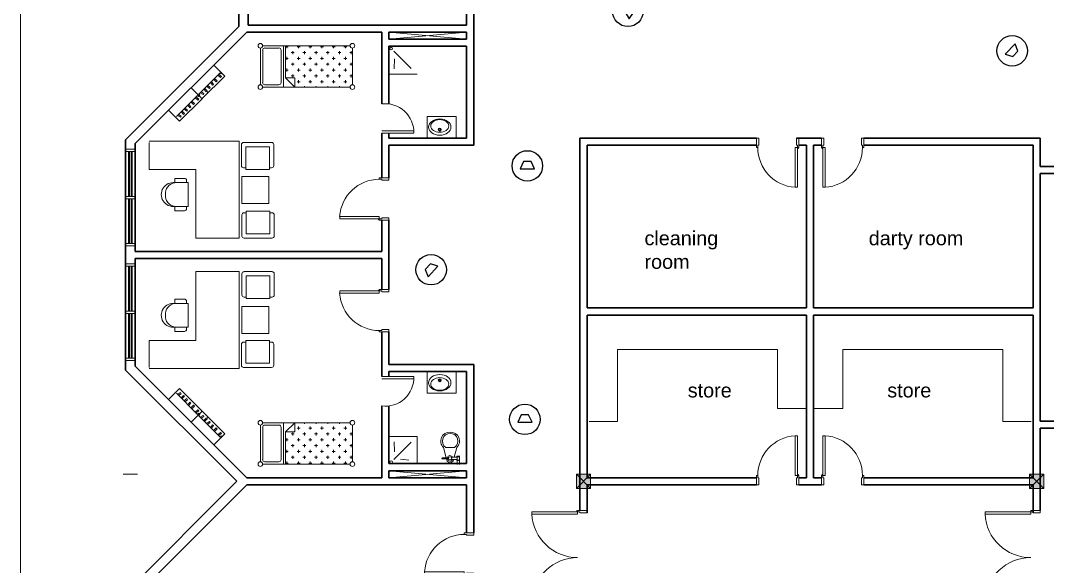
# Model space of a CAD drawing. Extents: x -988 to 187, y 250 to 646.
# Drawn here: x 5.48 to 27.23, y 356.39 to 367.97 of the extents above; entities that cross this region are included whole.
import ezdxf

# ---------------------------------------------------------------- set-up
doc = ezdxf.new("R2010")
doc.units = 0
doc.header["$LTSCALE"] = 0.15
doc.layers.get('0').update_dxf_attribs({"color": 252})
for name, color, linetype in [('0 sockets', 252, 'Continuous'), ('0 sound', 252, 'Continuous'), ('d1', 252, 'Continuous')]:
    doc.layers.add(name, color=color, linetype=linetype)
for name, color, linetype, lineweight in [('anal', 252, 'Continuous', 20), ('DOOR', 252, 'Continuous', 20), ('FUR', 252, 'Continuous', 9), ('FURNITURE-1', 252, 'Continuous', 9), ('sofa', 252, 'Continuous', 9), ('wall', 252, 'Continuous', 30)]:
    doc.layers.add(name, color=color, linetype=linetype, lineweight=lineweight)

# ---------------------------------------------------------------- blocks, each defined once
blk = doc.blocks.new('D90')
at = {"layer": 'DOOR'}
for points in [[(0.03, 0.2), (0.03, 1.04), (0.078, 1.04), (0.078, 0.2)], [(0.03, 0.2), (0, 0.2), (0, 0), (0.05, 0), (0.05, 0.15), (0.03, 0.15)], [(0.87, 0.2), (0.9, 0.2), (0.9, 0), (0.85, 0), (0.85, 0.15), (0.87, 0.15)]]:
    blk.add_lwpolyline(points, close=True, dxfattribs=at)
blk.add_circle((0.02, 0.21), 0.01, dxfattribs=at)
blk.add_arc((0.025, 0.197), 0.845, 0.2218, 86.3889, dxfattribs=at)
blk = doc.blocks.new('ELLIPSE')
blk.add_circle((0.5, 0.5), 0.5)
blk = doc.blocks.new('ARCH')
at = {"layer": 'anal'}
for points in [[(17.55, 358.35), (17.25, 358.35), (17.25, 358.05), (17.55, 358.05)], [(27.15, 358.35), (26.85, 358.35), (26.85, 358.05), (27.15, 358.05)]]:
    blk.add_hatch(color=256, dxfattribs=at).paths.add_polyline_path(points)
for p, q in [((5.475, 327.075), (5.475, 368.325)), ((14.925, 367.575), (13.275, 367.725)), ((14.925, 367.725), (13.275, 367.575)), ((13.275, 367.575), (14.925, 367.725)), ((14.925, 367.575), (13.275, 367.725)), ((7.8, 365.242), (7.7, 365.242)), ((7.8, 365.242), (7.9, 365.242)), ((7.7, 365.192), (7.9, 365.192)), ((7.76, 364.242), (7.76, 365.192)), ((7.785, 364.242), (7.785, 365.192)), ((7.8, 365.192), (7.9, 365.192)), ((7.815, 364.242), (7.815, 365.192)), ((7.84, 364.242), (7.84, 365.192)), ((7.7, 364.242), (7.9, 364.242)), ((7.7, 364.192), (7.9, 364.192)), ((7.76, 363.242), (7.76, 364.192)), ((7.785, 363.242), (7.785, 364.192)), ((7.815, 363.242), (7.815, 364.192)), ((7.84, 363.242), (7.84, 364.192)), ((7.9, 364.242), (7.9, 364.192)), ((7.7, 363.242), (7.9, 363.242)), ((7.8, 363.192), (7.7, 363.192)), ((7.8, 363.242), (7.9, 363.242)), ((7.8, 363.192), (7.9, 363.192)), ((7.8, 362.808), (7.7, 362.808)), ((7.7, 362.758), (7.9, 362.758)), ((7.76, 361.808), (7.76, 362.758)), ((7.785, 361.808), (7.785, 362.758)), ((7.8, 362.808), (7.9, 362.808)), ((7.8, 362.758), (7.9, 362.758)), ((7.815, 361.808), (7.815, 362.758)), ((7.84, 361.808), (7.84, 362.758)), ((7.7, 361.808), (7.9, 361.808)), ((7.7, 361.758), (7.9, 361.758)), ((7.76, 360.808), (7.76, 361.758)), ((7.785, 360.808), (7.785, 361.758)), ((7.815, 360.808), (7.815, 361.758)), ((7.84, 360.808), (7.84, 361.758)), ((7.9, 361.808), (7.9, 361.758)), ((7.7, 360.808), (7.9, 360.808)), ((7.8, 360.758), (7.7, 360.758)), ((7.8, 360.808), (7.9, 360.808)), ((7.8, 360.758), (7.9, 360.758)), ((7.95, 358.35), (7.65, 358.35)), ((14.925, 358.275), (13.275, 358.425)), ((14.925, 358.425), (13.275, 358.275)), ((17.25, 358.35), (17.55, 358.05)), ((17.55, 358.35), (17.25, 358.05)), ((17.55, 358.35), (17.25, 358.35)), ((17.25, 358.35), (17.25, 358.05)), ((17.55, 358.05), (17.55, 358.35)), ((26.85, 358.35), (27.15, 358.05)), ((27.15, 358.35), (26.85, 358.05)), ((27.15, 358.35), (26.85, 358.35)), ((26.85, 358.35), (26.85, 358.05)), ((27.15, 358.05), (27.15, 358.35)), ((17.25, 358.05), (17.55, 358.05)), ((26.85, 358.05), (27.15, 358.05))]:
    blk.add_line(p, q, dxfattribs=at)
at = {"layer": 'DOOR'}
for points in [[(21.091, 365.275), (21.061, 365.275), (21.061, 365.475), (21.111, 365.475), (21.111, 365.325), (21.091, 365.325)], [(21.931, 365.275), (21.961, 365.275), (21.961, 365.475), (21.911, 365.475), (21.911, 365.325), (21.931, 365.325)], [(22.469, 365.275), (22.439, 365.275), (22.439, 365.475), (22.489, 365.475), (22.489, 365.325), (22.469, 365.325)], [(23.309, 365.275), (23.339, 365.275), (23.339, 365.475), (23.289, 365.475), (23.289, 365.325), (23.309, 365.325)], [(21.931, 365.275), (21.931, 364.435), (21.883, 364.435), (21.883, 365.275)], [(22.469, 365.275), (22.469, 364.435), (22.517, 364.435), (22.517, 365.275)], [(13.075, 364.604), (13.075, 364.634), (13.275, 364.634), (13.275, 364.584), (13.125, 364.584), (13.125, 364.604)], [(13.075, 363.764), (12.235, 363.764), (12.235, 363.812), (13.075, 363.812)], [(13.075, 363.764), (13.075, 363.734), (13.275, 363.734), (13.275, 363.784), (13.125, 363.784), (13.125, 363.764)], [(13.075, 362.236), (12.235, 362.236), (12.235, 362.188), (13.075, 362.188)], [(13.075, 362.236), (13.075, 362.266), (13.275, 362.266), (13.275, 362.216), (13.125, 362.216), (13.125, 362.236)], [(13.075, 361.396), (13.075, 361.366), (13.275, 361.366), (13.275, 361.416), (13.125, 361.416), (13.125, 361.396)], [(21.931, 358.325), (21.931, 359.165), (21.883, 359.165), (21.883, 358.325)], [(22.469, 358.325), (22.469, 359.165), (22.517, 359.165), (22.517, 358.325)], [(21.091, 358.325), (21.061, 358.325), (21.061, 358.125), (21.111, 358.125), (21.111, 358.275), (21.091, 358.275)], [(21.931, 358.325), (21.961, 358.325), (21.961, 358.125), (21.911, 358.125), (21.911, 358.275), (21.931, 358.275)], [(22.469, 358.325), (22.439, 358.325), (22.439, 358.125), (22.489, 358.125), (22.489, 358.275), (22.469, 358.275)], [(23.309, 358.325), (23.339, 358.325), (23.339, 358.125), (23.289, 358.125), (23.289, 358.275), (23.309, 358.275)], [(17.275, 357.553), (16.305, 357.553), (16.305, 357.503), (17.275, 357.503)], [(17.275, 357.553), (17.275, 357.583), (17.475, 357.583), (17.475, 357.533), (17.325, 357.533), (17.325, 357.553)], [(26.875, 357.553), (25.905, 357.553), (25.905, 357.503), (26.875, 357.503)], [(26.875, 357.553), (26.875, 357.583), (27.075, 357.583), (27.075, 357.533), (26.925, 357.533), (26.925, 357.553)]]:
    blk.add_lwpolyline(points, close=True, dxfattribs=at)
for centre in [(21.941, 365.265), (22.459, 365.265), (13.065, 363.754), (13.065, 362.246), (21.941, 358.335), (22.459, 358.335), (17.265, 357.563)]:
    blk.add_circle(centre, 0.01, dxfattribs=at)
for centre, radius, start, end in [((21.936, 365.278), 0.845, 180.2218, 266.3889), ((22.464, 365.278), 0.845, 273.6111, 359.7782), ((13.078, 363.759), 0.845, 90.2218, 176.3889), ((13.078, 362.241), 0.845, 183.6111, 269.7782), ((21.936, 358.322), 0.845, 93.6111, 179.7782), ((22.464, 358.322), 0.845, 0.2218, 86.3889), ((17.275, 357.553), 0.971, 182.9508, 270), ((26.875, 357.553), 0.971, 182.9508, 270), ((17.275, 355.611), 0.971, 90, 177.0492), ((26.875, 355.611), 0.971, 90, 177.0492)]:
    blk.add_arc(centre, radius, start, end, dxfattribs=at)
at = {"layer": 'FUR'}
for p, q in [((12.456, 367.436), (10.604, 367.436)), ((11.042, 367.436), (11.042, 366.559)), ((11.091, 367.436), (11.091, 366.754)), ((11.147, 367.415), (11.091, 367.415)), ((11.116, 367.436), (11.116, 367.384)), ((11.395, 367.415), (11.333, 367.415)), ((11.364, 367.436), (11.364, 367.384)), ((11.643, 367.415), (11.581, 367.415)), ((11.612, 367.436), (11.612, 367.384)), ((11.89, 367.415), (11.828, 367.415)), ((11.859, 367.436), (11.859, 367.384)), ((12.138, 367.415), (12.076, 367.415)), ((12.107, 367.436), (12.107, 367.384)), ((12.386, 367.415), (12.324, 367.415)), ((12.355, 367.436), (12.355, 367.384)), ((10.555, 367.387), (10.555, 366.607)), ((10.604, 367.339), (10.604, 366.656)), ((10.945, 367.387), (10.652, 367.387)), ((10.994, 367.339), (10.994, 366.656)), ((11.116, 367.198), (11.116, 367.136)), ((11.271, 367.291), (11.209, 367.291)), ((11.24, 367.322), (11.24, 367.26)), ((11.364, 367.198), (11.364, 367.136)), ((11.519, 367.291), (11.457, 367.291)), ((11.488, 367.322), (11.488, 367.26)), ((11.612, 367.198), (11.612, 367.136)), ((11.767, 367.291), (11.705, 367.291)), ((11.736, 367.322), (11.736, 367.26)), ((11.859, 367.198), (11.859, 367.136)), ((12.014, 367.291), (11.952, 367.291)), ((11.983, 367.322), (11.983, 367.26)), ((12.107, 367.198), (12.107, 367.136)), ((12.262, 367.291), (12.2, 367.291)), ((12.231, 367.322), (12.231, 367.26)), ((12.355, 367.198), (12.355, 367.136)), ((12.505, 367.291), (12.448, 367.291)), ((12.478, 367.322), (12.478, 367.26)), ((12.505, 366.607), (12.505, 367.387)), ((11.147, 367.167), (11.091, 367.167)), ((11.271, 367.043), (11.209, 367.043)), ((11.24, 367.074), (11.24, 367.013)), ((11.395, 367.167), (11.333, 367.167)), ((11.519, 367.043), (11.457, 367.043)), ((11.488, 367.074), (11.488, 367.013)), ((11.643, 367.167), (11.581, 367.167)), ((11.767, 367.043), (11.705, 367.043)), ((11.736, 367.074), (11.736, 367.013)), ((11.89, 367.167), (11.828, 367.167)), ((12.014, 367.043), (11.952, 367.043)), ((11.983, 367.074), (11.983, 367.013)), ((12.138, 367.167), (12.076, 367.167)), ((12.262, 367.043), (12.2, 367.043)), ((12.231, 367.074), (12.231, 367.013)), ((12.386, 367.167), (12.324, 367.167)), ((12.505, 367.043), (12.448, 367.043)), ((12.478, 367.074), (12.478, 367.013)), ((11.147, 366.92), (11.091, 366.92)), ((11.286, 366.559), (11.091, 366.754)), ((11.091, 366.754), (11.286, 366.754)), ((11.116, 366.951), (11.116, 366.889)), ((11.271, 366.796), (11.209, 366.796)), ((11.24, 366.827), (11.24, 366.765)), ((11.286, 366.754), (11.286, 366.559)), ((11.395, 366.92), (11.333, 366.92)), ((11.364, 366.951), (11.364, 366.889)), ((11.519, 366.796), (11.457, 366.796)), ((11.488, 366.827), (11.488, 366.765)), ((11.643, 366.92), (11.581, 366.92)), ((11.612, 366.951), (11.612, 366.889)), ((11.767, 366.796), (11.705, 366.796)), ((11.736, 366.827), (11.736, 366.765)), ((11.89, 366.92), (11.828, 366.92)), ((11.859, 366.951), (11.859, 366.889)), ((12.014, 366.796), (11.952, 366.796)), ((11.983, 366.827), (11.983, 366.765)), ((12.138, 366.92), (12.076, 366.92)), ((12.107, 366.951), (12.107, 366.889)), ((12.262, 366.796), (12.2, 366.796)), ((12.231, 366.827), (12.231, 366.765)), ((12.386, 366.92), (12.324, 366.92)), ((12.355, 366.951), (12.355, 366.889)), ((12.505, 366.796), (12.448, 366.796)), ((12.478, 366.827), (12.478, 366.765)), ((10.604, 366.559), (12.456, 366.559)), ((10.652, 366.607), (10.945, 366.607)), ((11.395, 366.672), (11.333, 366.672)), ((11.364, 366.703), (11.364, 366.641)), ((11.488, 366.579), (11.488, 366.559)), ((11.643, 366.672), (11.581, 366.672)), ((11.612, 366.703), (11.612, 366.641)), ((11.736, 366.579), (11.736, 366.559)), ((11.89, 366.672), (11.828, 366.672)), ((11.859, 366.703), (11.859, 366.641)), ((11.983, 366.579), (11.983, 366.559)), ((12.138, 366.672), (12.076, 366.672)), ((12.107, 366.703), (12.107, 366.641)), ((12.231, 366.579), (12.231, 366.559)), ((12.386, 366.672), (12.324, 366.672)), ((12.355, 366.703), (12.355, 366.641)), ((8.2, 365.409), (10.105, 365.409)), ((8.2, 365.385), (8.2, 364.814)), ((10.105, 365.409), (10.105, 363.352)), ((10.154, 365.339), (10.154, 364.894)), ((10.497, 365.385), (10.2, 365.385)), ((10.245, 365.294), (10.245, 364.814)), ((10.497, 365.294), (10.245, 365.294)), ((10.497, 365.385), (10.794, 365.385)), ((10.497, 365.294), (10.748, 365.294)), ((10.748, 365.294), (10.748, 364.814)), ((10.84, 365.339), (10.84, 364.894)), ((9.191, 364.814), (8.2, 364.814)), ((9.191, 364.814), (9.191, 363.352)), ((10.245, 364.848), (10.2, 364.848)), ((10.497, 364.814), (10.245, 364.814)), ((10.497, 364.814), (10.748, 364.814)), ((10.748, 364.848), (10.794, 364.848)), ((8.742, 364.623), (8.946, 364.623)), ((8.742, 364.532), (8.742, 364.623)), ((8.992, 364.532), (8.992, 364.578)), ((10.166, 364.092), (10.166, 364.664)), ((10.737, 364.664), (10.166, 364.664)), ((10.737, 364.092), (10.737, 364.664)), ((8.742, 364.532), (9.026, 364.532)), ((9.026, 364.281), (9.026, 364.532)), ((9.026, 364.281), (9.026, 364.029)), ((8.742, 363.938), (8.742, 364.029)), ((8.742, 364.029), (9.026, 364.029)), ((8.742, 363.938), (8.946, 363.938)), ((8.992, 364.029), (8.992, 363.983)), ((10.737, 364.092), (10.166, 364.092)), ((10.506, 363.927), (10.255, 363.927)), ((10.255, 363.447), (10.255, 363.927)), ((10.506, 363.927), (10.758, 363.927)), ((10.758, 363.447), (10.758, 363.927)), ((10.163, 363.401), (10.163, 363.847)), ((10.255, 363.893), (10.209, 363.893)), ((10.758, 363.893), (10.803, 363.893)), ((10.849, 363.401), (10.849, 363.847)), ((10.105, 363.352), (9.191, 363.352)), ((10.506, 363.355), (10.209, 363.355)), ((10.506, 363.447), (10.255, 363.447)), ((10.506, 363.447), (10.758, 363.447)), ((10.506, 363.355), (10.803, 363.355)), ((10.105, 362.648), (9.191, 362.648)), ((9.191, 361.186), (9.191, 362.648)), ((10.105, 360.591), (10.105, 362.648)), ((10.506, 362.645), (10.209, 362.645)), ((10.506, 362.645), (10.803, 362.645)), ((10.163, 362.599), (10.163, 362.153)), ((10.506, 362.553), (10.255, 362.553)), ((10.255, 362.553), (10.255, 362.073)), ((10.506, 362.553), (10.758, 362.553)), ((10.758, 362.553), (10.758, 362.073)), ((10.849, 362.599), (10.849, 362.153)), ((8.742, 362.062), (8.742, 361.971)), ((8.742, 362.062), (8.946, 362.062)), ((8.742, 361.971), (9.026, 361.971)), ((8.992, 361.971), (8.992, 362.017)), ((9.026, 361.719), (9.026, 361.971)), ((10.255, 362.107), (10.209, 362.107)), ((10.506, 362.073), (10.255, 362.073)), ((10.506, 362.073), (10.758, 362.073)), ((10.758, 362.107), (10.803, 362.107)), ((10.166, 361.908), (10.166, 361.336)), ((10.737, 361.908), (10.166, 361.908)), ((10.737, 361.908), (10.737, 361.336)), ((9.026, 361.719), (9.026, 361.468)), ((8.742, 361.468), (9.026, 361.468)), ((8.742, 361.468), (8.742, 361.377)), ((8.742, 361.377), (8.946, 361.377)), ((8.992, 361.468), (8.992, 361.422)), ((10.737, 361.336), (10.166, 361.336)), ((9.191, 361.186), (8.2, 361.186)), ((8.2, 360.615), (8.2, 361.186)), ((10.154, 360.661), (10.154, 361.106)), ((10.245, 361.152), (10.2, 361.152)), ((10.497, 361.186), (10.245, 361.186)), ((10.245, 360.706), (10.245, 361.186)), ((10.497, 361.186), (10.748, 361.186)), ((10.748, 360.706), (10.748, 361.186)), ((10.748, 361.152), (10.794, 361.152)), ((10.84, 360.661), (10.84, 361.106)), ((10.497, 360.706), (10.245, 360.706)), ((10.497, 360.706), (10.748, 360.706)), ((8.2, 360.591), (10.105, 360.591)), ((10.497, 360.615), (10.2, 360.615)), ((10.497, 360.615), (10.794, 360.615)), ((10.555, 358.613), (10.555, 359.393)), ((10.604, 359.441), (12.456, 359.441)), ((10.652, 359.393), (10.945, 359.393)), ((11.042, 358.564), (11.042, 359.441)), ((11.286, 359.441), (11.091, 359.246)), ((11.286, 359.246), (11.286, 359.441)), ((11.364, 359.297), (11.364, 359.359)), ((11.488, 359.421), (11.488, 359.441)), ((11.612, 359.297), (11.612, 359.359)), ((11.736, 359.421), (11.736, 359.441)), ((11.859, 359.297), (11.859, 359.359)), ((11.983, 359.421), (11.983, 359.441)), ((12.107, 359.297), (12.107, 359.359)), ((12.231, 359.421), (12.231, 359.441)), ((12.355, 359.297), (12.355, 359.359)), ((12.505, 359.393), (12.505, 358.613)), ((10.604, 358.661), (10.604, 359.344)), ((10.994, 358.661), (10.994, 359.344)), ((11.091, 359.246), (11.286, 359.246)), ((11.091, 358.564), (11.091, 359.246)), ((11.271, 359.204), (11.209, 359.204)), ((11.24, 359.173), (11.24, 359.235)), ((11.395, 359.328), (11.333, 359.328)), ((11.519, 359.204), (11.457, 359.204)), ((11.488, 359.173), (11.488, 359.235)), ((11.643, 359.328), (11.581, 359.328)), ((11.767, 359.204), (11.705, 359.204)), ((11.736, 359.173), (11.736, 359.235)), ((11.89, 359.328), (11.828, 359.328)), ((12.014, 359.204), (11.952, 359.204)), ((11.983, 359.173), (11.983, 359.235)), ((12.138, 359.328), (12.076, 359.328)), ((12.262, 359.204), (12.2, 359.204)), ((12.231, 359.173), (12.231, 359.235)), ((12.386, 359.328), (12.324, 359.328)), ((12.505, 359.204), (12.448, 359.204)), ((12.478, 359.173), (12.478, 359.235)), ((11.147, 359.08), (11.091, 359.08)), ((11.116, 359.049), (11.116, 359.111)), ((11.271, 358.957), (11.209, 358.957)), ((11.24, 358.926), (11.24, 358.987)), ((11.395, 359.08), (11.333, 359.08)), ((11.364, 359.049), (11.364, 359.111)), ((11.519, 358.957), (11.457, 358.957)), ((11.488, 358.926), (11.488, 358.987)), ((11.643, 359.08), (11.581, 359.08)), ((11.612, 359.049), (11.612, 359.111)), ((11.767, 358.957), (11.705, 358.957)), ((11.736, 358.926), (11.736, 358.987)), ((11.89, 359.08), (11.828, 359.08)), ((11.859, 359.049), (11.859, 359.111)), ((12.014, 358.957), (11.952, 358.957)), ((11.983, 358.926), (11.983, 358.987)), ((12.138, 359.08), (12.076, 359.08)), ((12.107, 359.049), (12.107, 359.111)), ((12.262, 358.957), (12.2, 358.957)), ((12.231, 358.926), (12.231, 358.987)), ((12.386, 359.08), (12.324, 359.08)), ((12.355, 359.049), (12.355, 359.111)), ((12.505, 358.957), (12.448, 358.957)), ((12.478, 358.926), (12.478, 358.987)), ((11.147, 358.833), (11.091, 358.833)), ((11.116, 358.802), (11.116, 358.864)), ((11.271, 358.709), (11.209, 358.709)), ((11.24, 358.678), (11.24, 358.74)), ((11.395, 358.833), (11.333, 358.833)), ((11.364, 358.802), (11.364, 358.864)), ((11.519, 358.709), (11.457, 358.709)), ((11.488, 358.678), (11.488, 358.74)), ((11.643, 358.833), (11.581, 358.833)), ((11.612, 358.802), (11.612, 358.864)), ((11.767, 358.709), (11.705, 358.709)), ((11.736, 358.678), (11.736, 358.74)), ((11.89, 358.833), (11.828, 358.833)), ((11.859, 358.802), (11.859, 358.864)), ((12.014, 358.709), (11.952, 358.709)), ((11.983, 358.678), (11.983, 358.74)), ((12.138, 358.833), (12.076, 358.833)), ((12.107, 358.802), (12.107, 358.864)), ((12.262, 358.709), (12.2, 358.709)), ((12.231, 358.678), (12.231, 358.74)), ((12.386, 358.833), (12.324, 358.833)), ((12.355, 358.802), (12.355, 358.864)), ((12.505, 358.709), (12.448, 358.709)), ((12.478, 358.678), (12.478, 358.74)), ((12.456, 358.564), (10.604, 358.564)), ((10.945, 358.613), (10.652, 358.613)), ((11.147, 358.585), (11.091, 358.585)), ((11.116, 358.564), (11.116, 358.616)), ((11.395, 358.585), (11.333, 358.585)), ((11.364, 358.564), (11.364, 358.616)), ((11.643, 358.585), (11.581, 358.585)), ((11.612, 358.564), (11.612, 358.616)), ((11.89, 358.585), (11.828, 358.585)), ((11.859, 358.564), (11.859, 358.616)), ((12.138, 358.585), (12.076, 358.585)), ((12.107, 358.564), (12.107, 358.616)), ((12.386, 358.585), (12.324, 358.585)), ((12.355, 358.564), (12.355, 358.616))]:
    blk.add_line(p, q, dxfattribs=at)
for centre, radius in [((10.555, 367.436), 0.0488), ((12.505, 367.436), 0.0488), ((10.555, 366.559), 0.0487), ((12.505, 366.559), 0.0488), ((10.555, 359.441), 0.0487), ((12.505, 359.441), 0.0488), ((10.555, 358.564), 0.0488), ((12.505, 358.564), 0.0488)]:
    blk.add_circle(centre, radius, dxfattribs=at)
for centre, radius, start, end in [((10.652, 367.339), 0.0488, 90, 180), ((10.945, 367.339), 0.0488, 0, 90), ((10.652, 366.656), 0.0488, 180, 270), ((10.945, 366.656), 0.0488, 270, 0), ((10.2, 365.339), 0.0457, 90, 180), ((10.794, 365.339), 0.0457, 360, 90), ((10.2, 364.894), 0.0457, 180, 270), ((10.794, 364.894), 0.0457, 270, 360), ((8.946, 364.578), 0.0457, 0, 90), ((8.709, 364.281), 0.254, 82.4334, 277.5666), ((8.77, 364.308), 0.225, 97.1177, 187.1177), ((8.77, 364.253), 0.225, 172.8823, 262.8823), ((8.946, 363.983), 0.0457, 270, 0), ((10.209, 363.847), 0.0457, 90, 180), ((10.803, 363.847), 0.0457, 0, 90), ((10.209, 363.401), 0.0457, 180, 270), ((10.803, 363.401), 0.0457, 270, 0), ((10.209, 362.599), 0.0457, 90, 180), ((10.803, 362.599), 0.0457, 360, 90), ((8.709, 361.719), 0.254, 82.4334, 277.5666), ((8.77, 361.747), 0.225, 97.1177, 187.1177), ((8.946, 362.017), 0.0457, 360, 90), ((10.209, 362.153), 0.0457, 180, 270), ((10.803, 362.153), 0.0457, 270, 360), ((8.77, 361.692), 0.225, 172.8823, 262.8823), ((8.946, 361.422), 0.0457, 270, 360), ((10.2, 361.106), 0.0457, 90, 180), ((10.794, 361.106), 0.0457, 0, 90), ((10.2, 360.661), 0.0457, 180, 270), ((10.794, 360.661), 0.0457, 270, 0), ((10.652, 359.344), 0.0488, 90, 180), ((10.945, 359.344), 0.0488, 0, 90), ((10.652, 358.661), 0.0488, 180, 270), ((10.945, 358.661), 0.0488, 270, 0)]:
    blk.add_arc(centre, radius, start, end, dxfattribs=at)
at = {"layer": 'FURNITURE-1'}
for p, q in [((9.801, 366.793), (9.566, 367.027)), ((9.701, 366.862), (9.252, 366.411)), ((9.801, 366.793), (9.325, 366.315)), ((9.713, 366.764), (9.651, 366.812)), ((9.729, 366.786), (9.67, 366.831)), ((9.725, 366.838), (9.701, 366.862)), ((9.713, 366.764), (9.73, 366.787)), ((9.741, 366.854), (9.725, 366.838)), ((9.322, 366.312), (9.087, 366.545)), ((9.428, 366.479), (9.374, 366.533)), ((9.479, 366.529), (9.417, 366.577)), ((9.495, 366.551), (9.437, 366.596)), ((9.478, 366.529), (9.495, 366.551)), ((9.543, 366.6), (9.498, 366.658)), ((9.565, 366.617), (9.517, 366.677)), ((9.565, 366.617), (9.543, 366.6)), ((9.619, 366.67), (9.564, 366.725)), ((9.638, 366.69), (9.583, 366.744)), ((9.638, 366.69), (9.619, 366.67)), ((9.221, 366.381), (8.776, 365.933)), ((9.233, 366.283), (9.171, 366.331)), ((9.249, 366.304), (9.19, 366.35)), ((9.246, 366.357), (9.221, 366.381)), ((9.263, 366.372), (9.248, 366.357)), ((9.275, 366.387), (9.251, 366.411)), ((9.26, 366.369), (9.275, 366.384)), ((9.342, 366.403), (9.28, 366.439)), ((9.356, 366.426), (9.3, 366.459)), ((9.341, 366.401), (9.356, 366.426)), ((9.409, 366.46), (9.355, 366.514)), ((9.438, 366.47), (9.419, 366.45)), ((9.322, 366.312), (8.845, 365.833)), ((9.015, 366.07), (8.957, 366.115)), ((9.064, 366.119), (9.018, 366.177)), ((9.085, 366.135), (9.037, 366.196)), ((9.085, 366.135), (9.064, 366.119)), ((9.139, 366.189), (9.084, 366.243)), ((9.158, 366.208), (9.104, 366.263)), ((9.158, 366.208), (9.139, 366.189)), ((9.233, 366.283), (9.25, 366.306)), ((8.845, 365.833), (8.609, 366.068)), ((8.862, 365.921), (8.801, 365.958)), ((8.876, 365.945), (8.82, 365.978)), ((8.861, 365.92), (8.876, 365.945)), ((8.929, 365.979), (8.875, 366.033)), ((8.948, 365.998), (8.894, 366.052)), ((8.948, 365.998), (8.929, 365.979)), ((8.999, 366.048), (8.937, 366.096)), ((8.998, 366.047), (9.015, 366.07)), ((8.845, 360.167), (8.609, 359.932)), ((9.221, 359.619), (8.776, 360.067)), ((8.862, 360.079), (8.801, 360.042)), ((8.876, 360.055), (8.82, 360.022)), ((9.322, 359.688), (8.845, 360.167)), ((8.861, 360.08), (8.876, 360.055)), ((8.929, 360.021), (8.875, 359.967)), ((8.948, 360.002), (8.929, 360.021)), ((8.948, 360.002), (8.894, 359.948)), ((8.999, 359.952), (8.937, 359.904)), ((9.015, 359.93), (8.957, 359.885)), ((8.998, 359.953), (9.015, 359.93)), ((9.064, 359.881), (9.018, 359.823)), ((9.085, 359.865), (9.037, 359.804)), ((9.085, 359.865), (9.064, 359.881)), ((9.139, 359.811), (9.084, 359.757)), ((9.158, 359.792), (9.104, 359.737)), ((9.158, 359.792), (9.139, 359.811)), ((9.322, 359.688), (9.087, 359.455)), ((9.233, 359.717), (9.171, 359.669)), ((9.249, 359.696), (9.19, 359.65)), ((9.246, 359.643), (9.221, 359.619)), ((9.233, 359.717), (9.25, 359.694)), ((9.263, 359.628), (9.248, 359.643)), ((9.275, 359.613), (9.251, 359.589)), ((9.701, 359.138), (9.252, 359.589)), ((9.26, 359.631), (9.275, 359.616)), ((9.342, 359.597), (9.28, 359.561)), ((9.356, 359.574), (9.3, 359.541)), ((9.801, 359.207), (9.325, 359.685)), ((9.341, 359.599), (9.356, 359.574)), ((9.409, 359.54), (9.355, 359.486)), ((9.428, 359.521), (9.374, 359.467)), ((9.479, 359.471), (9.417, 359.423)), ((9.438, 359.53), (9.419, 359.55)), ((9.495, 359.449), (9.437, 359.404)), ((9.478, 359.471), (9.495, 359.449)), ((9.543, 359.4), (9.498, 359.342)), ((9.565, 359.383), (9.517, 359.323)), ((9.565, 359.383), (9.543, 359.4)), ((9.619, 359.33), (9.564, 359.275)), ((9.801, 359.207), (9.566, 358.973)), ((9.638, 359.31), (9.583, 359.256)), ((9.638, 359.31), (9.619, 359.33)), ((9.713, 359.236), (9.651, 359.188)), ((9.729, 359.214), (9.67, 359.169)), ((9.725, 359.162), (9.701, 359.138)), ((9.713, 359.236), (9.73, 359.213)), ((9.741, 359.146), (9.725, 359.162))]:
    blk.add_line(p, q, dxfattribs=at)
at = {"layer": 'FURNITURE-1', "ltscale": 0.5}
for p, q in [((14.701, 365.934), (14.085, 365.934)), ((14.085, 365.475), (14.085, 365.934)), ((14.701, 365.475), (14.701, 365.934)), ((14.085, 360.525), (14.085, 360.066)), ((14.701, 360.525), (14.701, 360.066)), ((14.701, 360.066), (14.085, 360.066))]:
    blk.add_line(p, q, dxfattribs=at)
at = {"layer": 'sofa'}
for p, q in [((13.38, 367.318), (13.752, 366.953)), ((13.388, 366.946), (13.395, 367.161)), ((13.275, 366.831), (13.875, 366.831)), ((13.125, 365.631), (13.804, 365.631)), ((13.125, 365.581), (13.804, 365.581)), ((18.12, 360.992), (21.506, 360.992)), ((18.12, 359.471), (18.12, 360.992)), ((21.506, 360.992), (21.506, 359.743)), ((22.894, 360.992), (22.894, 359.743)), ((26.28, 360.992), (22.894, 360.992)), ((26.28, 359.471), (26.28, 360.992)), ((13.125, 360.419), (13.804, 360.419)), ((13.125, 360.369), (13.804, 360.369)), ((21.506, 359.743), (22.125, 359.743)), ((22.894, 359.743), (22.275, 359.743)), ((17.52, 359.471), (18.12, 359.471)), ((26.88, 359.471), (26.28, 359.471)), ((13.275, 359.153), (13.875, 359.153)), ((13.875, 359.153), (13.875, 358.575)), ((13.38, 358.665), (13.752, 359.03)), ((13.388, 359.038), (13.395, 358.823)), ((14.493, 358.698), (14.436, 358.917)), ((14.482, 358.917), (14.667, 358.917)), ((14.725, 358.709), (14.601, 358.709)), ((14.659, 358.709), (14.714, 358.917)), ((14.714, 358.72), (14.714, 358.732)), ((14.714, 358.732), (14.783, 358.732)), ((14.783, 358.72), (14.714, 358.72)), ((14.725, 358.651), (14.725, 358.72)), ((14.772, 358.72), (14.772, 358.651)), ((13.526, 358.669), (13.698, 358.65)), ((14.413, 358.697), (14.542, 358.697)), ((14.542, 358.674), (14.413, 358.674)), ((14.505, 358.651), (14.499, 358.674)), ((14.6, 358.663), (14.725, 358.663)), ((14.644, 358.651), (14.647, 358.663)), ((14.714, 358.651), (14.783, 358.651)), ((14.714, 358.639), (14.714, 358.651)), ((14.783, 358.639), (14.714, 358.639)), ((14.725, 358.558), (14.725, 358.639)), ((14.772, 358.639), (14.772, 358.558))]:
    blk.add_line(p, q, dxfattribs=at)
for centre, radius in [((13.326, 367.375), 0.0268), ((14.355, 365.658), 0.0306), ((14.355, 365.658), 0.0172), ((14.355, 360.342), 0.0306), ((14.355, 360.342), 0.0172), ((14.575, 358.686), 0.0347), ((13.326, 358.608), 0.0268)]:
    blk.add_circle(centre, radius, dxfattribs=at)
for centre, radius, start, end in [((13.205, 365.606), 0.6, 357.612, 97.6539), ((13.205, 360.394), 0.6, 262.3461, 2.388), ((14.564, 359.055), 0.188, 86.62, 226.9828), ((14.576, 359.053), 0.165, 90.3, 235.4946), ((14.586, 359.055), 0.188, 313.0172, 93.38), ((14.574, 359.053), 0.165, 304.5054, 89.7), ((14.575, 358.686), 0.0579, 23.4137, 168.1237), ((14.413, 358.686), 0.0116, 90, 270), ((14.575, 358.664), 0.0707, 190.3889, 349.6111), ((14.575, 358.686), 0.0579, 191.423, 337.1495)]:
    blk.add_arc(centre, radius, start, end, dxfattribs=at)
at = {"layer": 'wall'}
for p, q in [((10.1, 369.08), (10.1, 367.841)), ((10.3, 369.08), (10.3, 367.875)), ((14.925, 368.112), (14.925, 367.875)), ((15.075, 368.112), (15.075, 367.725)), ((7.7, 365.441), (10.1, 367.841)), ((10.1, 367.841), (7.7, 365.441)), ((10.3, 367.875), (14.925, 367.875)), ((14.925, 367.875), (10.3, 367.875)), ((15.075, 367.875), (15.075, 365.325)), ((15.075, 365.325), (15.075, 367.875)), ((7.9, 365.359), (10.266, 367.725)), ((10.266, 367.725), (7.9, 365.359)), ((10.266, 367.725), (13.125, 367.725)), ((13.125, 367.725), (10.266, 367.725)), ((13.125, 367.725), (13.125, 366.201)), ((14.925, 367.725), (13.275, 367.725)), ((14.925, 367.725), (13.275, 367.725)), ((13.275, 367.725), (13.275, 367.575)), ((13.275, 367.725), (14.925, 367.725)), ((14.925, 367.725), (14.925, 367.575)), ((14.925, 367.725), (14.925, 367.575)), ((14.925, 367.725), (14.925, 367.575)), ((13.275, 367.575), (14.925, 367.575)), ((13.275, 367.425), (13.275, 366.202)), ((13.275, 367.425), (14.925, 367.425)), ((14.925, 365.475), (14.925, 367.425)), ((14.925, 367.425), (14.925, 365.475)), ((14.925, 367.425), (14.925, 365.475)), ((13.125, 365.581), (13.125, 364.634)), ((13.275, 365.581), (13.275, 365.475)), ((13.275, 365.475), (14.925, 365.475)), ((17.325, 365.475), (17.325, 357.583)), ((21.061, 365.475), (17.325, 365.475)), ((22.439, 365.475), (21.911, 365.475)), ((27.075, 365.475), (23.339, 365.475)), ((27.075, 365.475), (27, 365.475)), ((27.075, 365.475), (27.075, 364.875)), ((7.7, 360.559), (7.7, 365.441)), ((7.9, 363.075), (7.9, 365.359)), ((13.275, 365.325), (13.275, 364.634)), ((13.275, 365.325), (15.075, 365.325)), ((17.475, 365.325), (17.475, 361.875)), ((21.061, 365.325), (17.475, 365.325)), ((17.475, 365.325), (17.475, 364.275)), ((22.125, 365.325), (21.961, 365.325)), ((22.125, 365.325), (22.125, 361.875)), ((22.275, 365.325), (22.275, 361.875)), ((22.439, 365.325), (22.275, 365.325)), ((22.439, 365.325), (22.275, 365.325)), ((23.925, 365.325), (23.339, 365.325)), ((23.925, 365.325), (23.339, 365.325)), ((26.925, 365.325), (23.339, 365.325)), ((26.925, 365.325), (26.925, 361.875)), ((26.925, 365.325), (26.925, 361.875)), ((27.075, 365.325), (27.075, 364.875)), ((27.499, 364.875), (27.075, 364.875)), ((27.075, 364.725), (27.075, 363.075)), ((27.075, 364.725), (27.075, 362.175)), ((27.499, 364.725), (27.075, 364.725)), ((17.475, 364.125), (17.475, 361.875)), ((26.925, 364.125), (26.925, 361.875)), ((13.125, 363.734), (13.125, 363.075)), ((13.275, 363.734), (13.275, 362.925)), ((7.9, 363.075), (13.125, 363.075)), ((13.275, 362.266), (13.275, 363.075)), ((7.9, 360.641), (7.9, 362.925)), ((7.9, 362.925), (13.125, 362.925)), ((7.9, 362.925), (13.125, 362.925)), ((13.125, 362.266), (13.125, 362.925)), ((27.074, 362.204), (27.075, 359.475)), ((22.125, 361.875), (17.475, 361.875)), ((26.925, 361.875), (22.275, 361.875)), ((22.125, 361.725), (17.475, 361.725)), ((17.475, 361.725), (17.475, 360.675)), ((17.475, 361.725), (17.475, 358.275)), ((22.125, 361.725), (22.125, 358.275)), ((26.925, 361.725), (22.275, 361.725)), ((22.275, 361.725), (22.275, 358.275)), ((26.925, 361.725), (26.925, 360.675)), ((26.925, 361.725), (26.925, 358.275)), ((13.125, 360.419), (13.125, 361.366)), ((13.275, 360.675), (13.275, 361.366)), ((13.275, 360.675), (15.075, 360.675)), ((15.075, 360.675), (15.075, 357.104)), ((10.059, 358.2), (7.7, 360.559)), ((10.266, 358.275), (7.9, 360.641)), ((13.275, 360.419), (13.275, 360.525)), ((13.275, 360.525), (14.925, 360.525)), ((14.925, 360.525), (14.925, 358.575)), ((14.925, 360.525), (14.925, 358.575)), ((14.925, 360.525), (14.925, 358.575)), ((13.125, 358.275), (13.125, 359.799)), ((13.275, 358.575), (13.275, 359.798)), ((27.549, 359.475), (27.075, 359.475)), ((27.499, 359.325), (27.075, 359.325)), ((27.075, 359.325), (27.075, 358.275)), ((13.275, 358.575), (14.925, 358.575)), ((10.266, 358.275), (13.125, 358.275)), ((13.275, 358.425), (14.925, 358.425)), ((13.275, 358.275), (13.275, 358.425)), ((13.275, 358.275), (14.925, 358.275)), ((14.925, 358.425), (14.925, 358.275)), ((21.061, 358.275), (17.475, 358.275)), ((22.125, 358.275), (21.961, 358.275)), ((22.439, 358.275), (22.275, 358.275)), ((23.925, 358.275), (23.339, 358.275)), ((26.925, 358.275), (23.911, 358.275)), ((27.075, 358.282), (27.075, 357.583)), ((27.075, 358.282), (27.075, 357.583)), ((7.7, 355.841), (10.059, 358.2)), ((7.9, 355.759), (10.266, 358.125)), ((10.266, 358.125), (14.925, 358.125)), ((14.925, 358.125), (14.925, 357.104)), ((21.061, 358.125), (17.475, 358.125)), ((17.475, 358.125), (17.475, 357.533)), ((22.439, 358.125), (21.961, 358.125)), ((23.925, 358.125), (23.339, 358.125)), ((26.925, 358.125), (23.917, 358.125)), ((26.925, 358.125), (26.925, 357.533)), ((26.925, 358.125), (26.925, 357.533))]:
    blk.add_line(p, q, dxfattribs=at)
at = {"layer": 'DOOR', "rotation": 90}
blk.add_blockref('D90', (15.075, 356.204), dxfattribs=at)
at = {"layer": 'sofa', "extrusion": (0, 0, -1), "rotation": 180}
for p, xscale, yscale, zscale in [((-14.12, 365.883), 0.4712399999999661, 0.3450149999999894, -0.47124), ((-14.164, 365.87), 0.3824999999999932, 0.2677499999999782, -0.3825)]:
    blk.add_blockref('ELLIPSE', p, dxfattribs=dict(at, xscale=xscale, yscale=yscale, zscale=zscale))
at = {"layer": 'sofa'}
for p, xscale, yscale, zscale in [((14.12, 360.117), 0.4712399999999661, 0.3450149999999894, 0.4712399999999661), ((14.164, 360.13), 0.3824999999999932, 0.2677499999999782, 0.3824999999999932)]:
    blk.add_blockref('ELLIPSE', p, dxfattribs=dict(at, xscale=xscale, yscale=yscale, zscale=zscale))
at = {"layer": 'd1', "char_height": 0.3, "width": 2.4256, "attachment_point": 1}
for s, insert in [('{\\fArial|b0|i0|c0|p34;cleaning room}', (18.692, 363.505)), ('{\\fArial|b0|i0|c0|p34;darty room}', (23.442, 363.505)), ('{\\fArial|b0|i0|c0|p34;store}', (19.608, 360.278)), ('{\\fArial|b0|i0|c0|p34;store}', (23.835, 360.278))]:
    blk.add_mtext(s, dxfattribs=dict(at, insert=insert))
blk = doc.blocks.new('T-PA01')
at = {"color": 6}
for p, q in [((36, 94), (-58, 49)), ((-58, 49), (-58, -49)), ((36, -94), (36, 94)), ((-58, -49), (36, -94))]:
    blk.add_line(p, q, dxfattribs=at)
blk.add_circle((0, 0), 200, dxfattribs=at)

msp = doc.modelspace()

# ---------------------------------------------------------------- block references
at = {"layer": '0 sockets', "color": 3}
msp.add_blockref('ARCH', (0, 0), dxfattribs=at)
at = {"layer": '0 sound', "xscale": 0.001617016088281897, "yscale": 0.001617016088281897, "zscale": 0.001617016088281897}
for p, rotation in [((18.341, 368.166), 209.6473191658428), ((26.48, 367.328), 136.8751119559533), ((16.21, 364.887), 270), ((14.171, 362.686), 317.1886540497092), ((16.159, 359.513), 270)]:
    msp.add_blockref('T-PA01', p, dxfattribs=dict(at, rotation=rotation))

doc.saveas('drawing.dxf')
